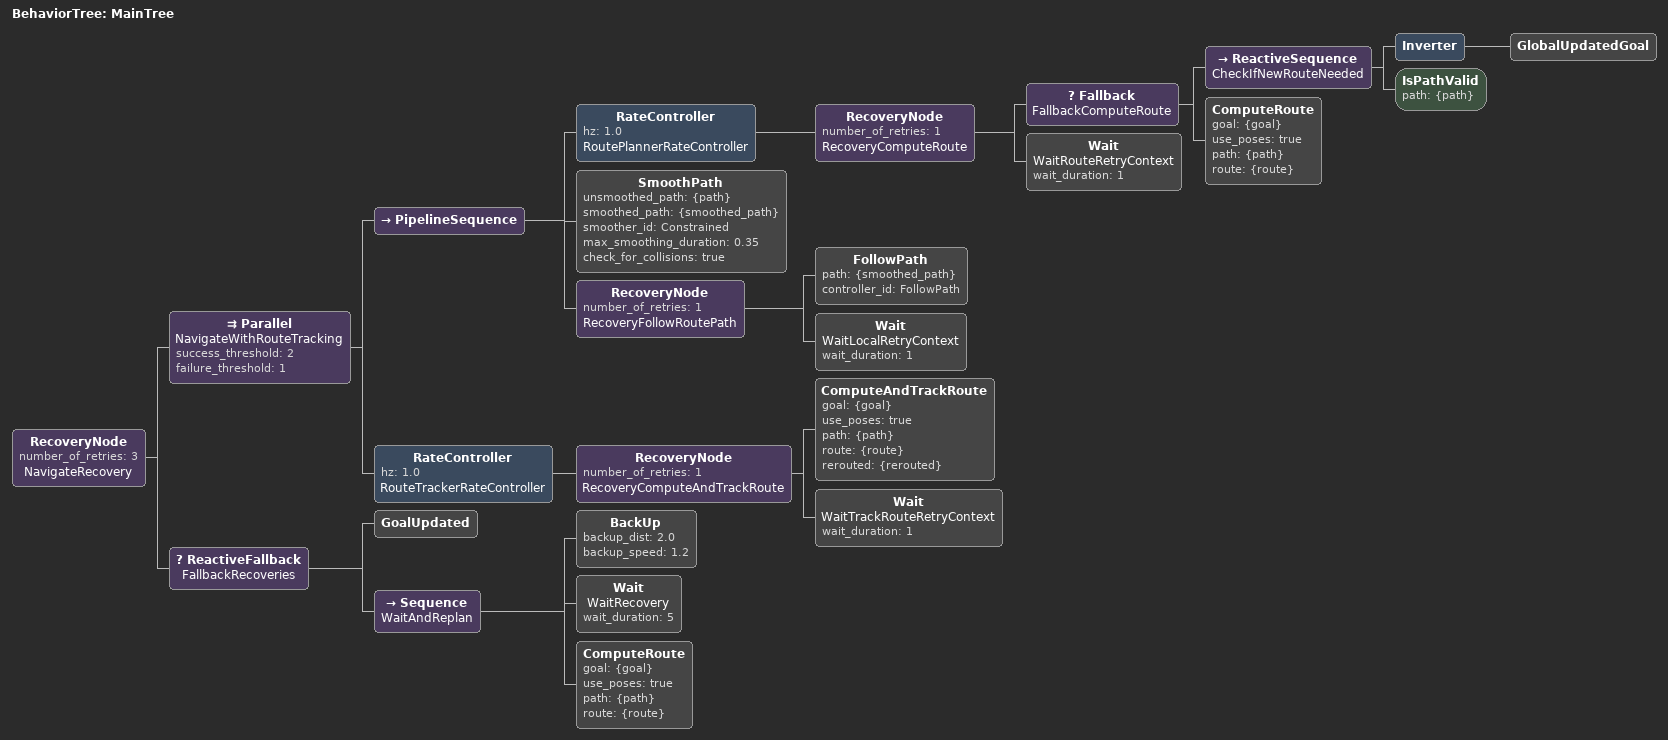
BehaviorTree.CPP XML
<root main_tree_to_execute="MainTree">
  <BehaviorTree ID="MainTree">
    <RecoveryNode number_of_retries="3" name="NavigateRecovery">
      <Parallel
        name="NavigateWithRouteTracking"
        success_threshold="2"
        failure_threshold="1">
        <PipelineSequence>
          <RateController hz="1.0" name="RoutePlannerRateController">
            <RecoveryNode number_of_retries="1" name="RecoveryComputeRoute">
              <Fallback name="FallbackComputeRoute">
                <ReactiveSequence name="CheckIfNewRouteNeeded">
                  <Inverter>
                    <GlobalUpdatedGoal/>
                  </Inverter>
                  <IsPathValid path="{path}"/>
                </ReactiveSequence>
                <ComputeRoute
                  goal="{goal}"
                  use_poses="true"
                  path="{path}"
                  route="{route}"/>
              </Fallback>
              <Wait name="WaitRouteRetryContext" wait_duration="1"/>
            </RecoveryNode>
          </RateController>
          <SmoothPath
            unsmoothed_path="{path}"
            smoothed_path="{smoothed_path}"
            smoother_id="Constrained"
            max_smoothing_duration="0.35"
            check_for_collisions="true"/>
          <RecoveryNode number_of_retries="1" name="RecoveryFollowRoutePath">
            <FollowPath path="{smoothed_path}" controller_id="FollowPath"/>
            <Wait name="WaitLocalRetryContext" wait_duration="1"/>
          </RecoveryNode>
        </PipelineSequence>
        <RateController hz="1.0" name="RouteTrackerRateController">
          <RecoveryNode number_of_retries="1" name="RecoveryComputeAndTrackRoute">
            <ComputeAndTrackRoute
              goal="{goal}"
              use_poses="true"
              path="{path}"
              route="{route}"
              rerouted="{rerouted}"/>
            <Wait name="WaitTrackRouteRetryContext" wait_duration="1"/>
          </RecoveryNode>
        </RateController>
      </Parallel>
      <ReactiveFallback name="FallbackRecoveries">
        <GoalUpdated/>
        <Sequence name="WaitAndReplan">
          <BackUp backup_dist="2.0" backup_speed="1.2"/>
          <Wait name="WaitRecovery" wait_duration="5"/>
          <ComputeRoute
            goal="{goal}"
            use_poses="true"
            path="{path}"
            route="{route}"/>
        </Sequence>
      </ReactiveFallback>
    </RecoveryNode>
  </BehaviorTree>
</root>
